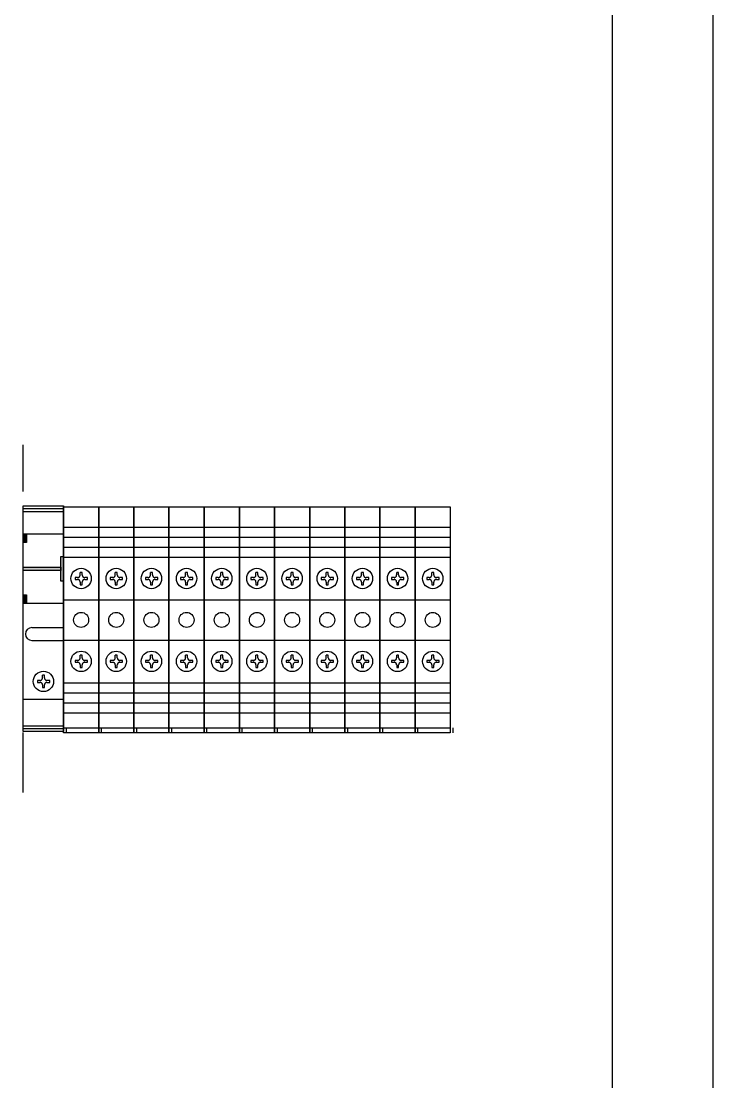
# Model space of a CAD drawing. Extents: x 304728 to 305528, y 295754 to 297954.
# Drawn here: x 305389.9 to 305527.6, y 296574 to 296785.3 of the extents above; entities that cross this region are included whole.
import ezdxf

# ---------------------------------------------------------------- set-up
doc = ezdxf.new("R2010")
doc.units = 0
doc.header["$MEASUREMENT"] = 0
doc.linetypes.add('ACAD_ISO02W100', pattern=[15, 12, -3])
doc.linetypes.add('DASHED', pattern=[0.75, 0.5, -0.25])
for name, color, linetype in [('Layer1', 7, 'Continuous'), ('布置图', 30, 'Continuous'), ('文字', 3, 'Continuous')]:
    doc.layers.add(name, color=color, linetype=linetype)

msp = doc.modelspace()

# ---------------------------------------------------------------- hatches: boundary and pattern name
for points in [[(305390.37, 296681.41), (305390.97, 296681.41), (305390.97, 296683.16), (305390.37, 296683.16)], [(305397.82, 296673.76), (305398.37, 296673.76), (305398.37, 296678.67), (305397.82, 296678.67)], [(305397.82, 296675.89), (305397.82, 296676.55), (305390.37, 296676.55), (305390.37, 296675.89)], [(305390.97, 296671.02), (305390.37, 296671.02), (305390.37, 296669.27), (305390.97, 296669.27)]]:
    msp.add_hatch(color=7).paths.add_polyline_path(points)

# ---------------------------------------------------------------- linework, layer by layer
at = {"color": 0}
for p, q in [((305390.37, 296688.18), (305398.37, 296688.18)), ((305390.37, 296687.59), (305398.37, 296687.59)), ((305392.07, 296664.48), (305398.37, 296664.48)), ((305392.07, 296661.91), (305398.37, 296661.91)), ((305390.37, 296650.25), (305398.37, 296650.25)), ((305390.37, 296644.95), (305398.37, 296644.95)), ((305390.37, 296644.36), (305398.37, 296644.36))]:
    msp.add_line(p, q, dxfattribs=at)
at = {"color": 1}
for p, q in [((305398.37, 296684.51), (305405.37, 296684.51)), ((305433.38, 296684.51), (305440.38, 296684.51)), ((305468.38, 296684.51), (305475.38, 296684.51)), ((305398.37, 296682.51), (305405.37, 296682.51)), ((305433.38, 296682.51), (305440.38, 296682.51)), ((305468.38, 296682.51), (305475.38, 296682.51)), ((305398.37, 296680.51), (305405.37, 296680.51)), ((305433.38, 296680.51), (305440.38, 296680.51)), ((305468.38, 296680.51), (305475.38, 296680.51)), ((305398.37, 296678.51), (305405.37, 296678.51)), ((305433.38, 296678.51), (305440.38, 296678.51)), ((305468.38, 296678.51), (305475.38, 296678.51)), ((305398.37, 296670.01), (305405.37, 296670.01)), ((305433.38, 296670.01), (305440.38, 296670.01)), ((305468.38, 296670.01), (305475.38, 296670.01)), ((305398.37, 296662.01), (305405.37, 296662.01)), ((305433.38, 296662.01), (305440.38, 296662.01)), ((305468.38, 296662.01), (305475.38, 296662.01)), ((305398.37, 296653.51), (305405.37, 296653.51)), ((305433.38, 296653.51), (305440.38, 296653.51)), ((305468.38, 296653.51), (305475.38, 296653.51)), ((305398.37, 296651.51), (305405.37, 296651.51)), ((305433.38, 296651.51), (305440.38, 296651.51)), ((305468.38, 296651.51), (305475.38, 296651.51)), ((305398.37, 296649.51), (305405.37, 296649.51)), ((305433.38, 296649.51), (305440.38, 296649.51)), ((305468.38, 296649.51), (305475.38, 296649.51)), ((305398.37, 296647.51), (305405.37, 296647.51)), ((305433.38, 296647.51), (305440.38, 296647.51)), ((305468.38, 296647.51), (305475.38, 296647.51)), ((305398.37, 296644.51), (305405.37, 296644.51)), ((305398.87, 296644.51), (305398.87, 296643.51)), ((305433.38, 296644.51), (305440.38, 296644.51)), ((305433.88, 296644.51), (305433.88, 296643.51)), ((305468.38, 296644.51), (305475.38, 296644.51)), ((305468.88, 296644.51), (305468.88, 296643.51))]:
    msp.add_line(p, q, dxfattribs=at)
at = {"color": 7}
for p, q in [((305405.37, 296684.51), (305412.37, 296684.51)), ((305419.37, 296684.51), (305426.37, 296684.51)), ((305440.38, 296684.51), (305447.38, 296684.51)), ((305454.38, 296684.51), (305461.38, 296684.51)), ((305405.37, 296682.51), (305412.37, 296682.51)), ((305419.37, 296682.51), (305426.37, 296682.51)), ((305440.38, 296682.51), (305447.38, 296682.51)), ((305454.38, 296682.51), (305461.38, 296682.51)), ((305405.37, 296680.51), (305412.37, 296680.51)), ((305419.37, 296680.51), (305426.37, 296680.51)), ((305440.38, 296680.51), (305447.38, 296680.51)), ((305454.38, 296680.51), (305461.38, 296680.51)), ((305405.37, 296678.51), (305412.37, 296678.51)), ((305419.37, 296678.51), (305426.37, 296678.51)), ((305440.38, 296678.51), (305447.38, 296678.51)), ((305454.38, 296678.51), (305461.38, 296678.51)), ((305405.37, 296670.01), (305412.37, 296670.01)), ((305419.37, 296670.01), (305426.37, 296670.01)), ((305440.38, 296670.01), (305447.38, 296670.01)), ((305454.38, 296670.01), (305461.38, 296670.01)), ((305405.37, 296662.01), (305412.37, 296662.01)), ((305419.37, 296662.01), (305426.37, 296662.01)), ((305440.38, 296662.01), (305447.38, 296662.01)), ((305454.38, 296662.01), (305461.38, 296662.01)), ((305405.37, 296653.51), (305412.37, 296653.51)), ((305419.37, 296653.51), (305426.37, 296653.51)), ((305440.38, 296653.51), (305447.38, 296653.51)), ((305454.38, 296653.51), (305461.38, 296653.51)), ((305405.37, 296651.51), (305412.37, 296651.51)), ((305419.37, 296651.51), (305426.37, 296651.51)), ((305440.38, 296651.51), (305447.38, 296651.51)), ((305454.38, 296651.51), (305461.38, 296651.51)), ((305405.37, 296649.51), (305412.37, 296649.51)), ((305419.37, 296649.51), (305426.37, 296649.51)), ((305440.38, 296649.51), (305447.38, 296649.51)), ((305454.38, 296649.51), (305461.38, 296649.51)), ((305405.37, 296647.51), (305412.37, 296647.51)), ((305419.37, 296647.51), (305426.37, 296647.51)), ((305440.38, 296647.51), (305447.38, 296647.51)), ((305454.38, 296647.51), (305461.38, 296647.51)), ((305405.37, 296644.51), (305412.37, 296644.51)), ((305405.87, 296644.51), (305405.87, 296643.51)), ((305419.37, 296644.51), (305426.37, 296644.51)), ((305419.87, 296644.51), (305419.87, 296643.51)), ((305440.38, 296644.51), (305447.38, 296644.51)), ((305440.88, 296644.51), (305440.88, 296643.51)), ((305454.38, 296644.51), (305461.38, 296644.51)), ((305454.88, 296644.51), (305454.88, 296643.51)), ((305475.88, 296644.51), (305475.88, 296643.51))]:
    msp.add_line(p, q, dxfattribs=at)
at = {"color": 4}
for p, q in [((305412.37, 296684.51), (305419.37, 296684.51)), ((305447.38, 296684.51), (305454.38, 296684.51)), ((305412.37, 296682.51), (305419.37, 296682.51)), ((305447.38, 296682.51), (305454.38, 296682.51)), ((305412.37, 296680.51), (305419.37, 296680.51)), ((305447.38, 296680.51), (305454.38, 296680.51)), ((305412.37, 296678.51), (305419.37, 296678.51)), ((305447.38, 296678.51), (305454.38, 296678.51)), ((305412.37, 296670.01), (305419.37, 296670.01)), ((305447.38, 296670.01), (305454.38, 296670.01)), ((305412.37, 296662.01), (305419.37, 296662.01)), ((305447.38, 296662.01), (305454.38, 296662.01)), ((305412.37, 296653.51), (305419.37, 296653.51)), ((305447.38, 296653.51), (305454.38, 296653.51)), ((305412.37, 296651.51), (305419.37, 296651.51)), ((305447.38, 296651.51), (305454.38, 296651.51)), ((305412.37, 296649.51), (305419.37, 296649.51)), ((305447.38, 296649.51), (305454.38, 296649.51)), ((305412.37, 296647.51), (305419.37, 296647.51)), ((305447.38, 296647.51), (305454.38, 296647.51)), ((305412.37, 296644.51), (305419.37, 296644.51)), ((305412.87, 296644.51), (305412.87, 296643.51)), ((305447.38, 296644.51), (305454.38, 296644.51)), ((305447.88, 296644.51), (305447.88, 296643.51))]:
    msp.add_line(p, q, dxfattribs=at)
at = {"color": 3}
for p, q in [((305426.37, 296684.51), (305433.38, 296684.51)), ((305461.38, 296684.51), (305468.38, 296684.51)), ((305426.37, 296682.51), (305433.38, 296682.51)), ((305461.38, 296682.51), (305468.38, 296682.51)), ((305426.37, 296680.51), (305433.38, 296680.51)), ((305461.38, 296680.51), (305468.38, 296680.51)), ((305426.37, 296678.51), (305433.38, 296678.51)), ((305461.38, 296678.51), (305468.38, 296678.51)), ((305426.37, 296670.01), (305433.38, 296670.01)), ((305461.38, 296670.01), (305468.38, 296670.01)), ((305426.37, 296662.01), (305433.38, 296662.01)), ((305461.38, 296662.01), (305468.38, 296662.01)), ((305426.37, 296653.51), (305433.38, 296653.51)), ((305461.38, 296653.51), (305468.38, 296653.51)), ((305426.37, 296651.51), (305433.38, 296651.51)), ((305461.38, 296651.51), (305468.38, 296651.51)), ((305426.37, 296649.51), (305433.38, 296649.51)), ((305461.38, 296649.51), (305468.38, 296649.51)), ((305426.37, 296647.51), (305433.38, 296647.51)), ((305461.38, 296647.51), (305468.38, 296647.51)), ((305426.37, 296644.51), (305433.38, 296644.51)), ((305426.87, 296644.51), (305426.87, 296643.51)), ((305461.38, 296644.51), (305468.38, 296644.51)), ((305461.88, 296644.51), (305461.88, 296643.51))]:
    msp.add_line(p, q, dxfattribs=at)
at = {"color": 2}
msp.add_lwpolyline([(305507.64, 297953.76), (305527.64, 297953.76), (305527.64, 295753.76), (305507.64, 295753.76)], close=True, dxfattribs=at)
at = {"color": 0, "elevation": 0}
for points in [[(305390.37, 296688.76), (305398.37, 296688.76), (305398.37, 296643.76), (305390.37, 296643.76)], [(305390.37, 296683.16), (305398.37, 296683.16), (305398.37, 296669.27), (305390.37, 296669.27)], [(305390.37, 296683.16), (305390.97, 296683.16), (305390.97, 296681.41), (305390.37, 296681.41)], [(305397.82, 296678.67), (305398.37, 296678.67), (305398.37, 296673.76), (305397.82, 296673.76)], [(305390.37, 296676.55), (305397.82, 296676.55), (305397.82, 296675.89), (305390.37, 296675.89)], [(305390.37, 296671.02), (305390.97, 296671.02), (305390.97, 296669.27), (305390.37, 296669.27)]]:
    msp.add_lwpolyline(points, close=True, dxfattribs=at)
at = {"color": 1, "elevation": 0}
for points in [[(305398.37, 296688.51), (305405.37, 296688.51), (305405.37, 296643.51), (305398.37, 296643.51)], [(305433.38, 296688.51), (305440.38, 296688.51), (305440.38, 296643.51), (305433.38, 296643.51)], [(305468.38, 296688.51), (305475.38, 296688.51), (305475.38, 296643.51), (305468.38, 296643.51)]]:
    msp.add_lwpolyline(points, close=True, dxfattribs=at)
at = {"color": 7, "elevation": 0}
for points in [[(305405.37, 296688.51), (305412.37, 296688.51), (305412.37, 296643.51), (305405.37, 296643.51)], [(305419.37, 296688.51), (305426.37, 296688.51), (305426.37, 296643.51), (305419.37, 296643.51)], [(305440.38, 296688.51), (305447.38, 296688.51), (305447.38, 296643.51), (305440.38, 296643.51)], [(305454.38, 296688.51), (305461.38, 296688.51), (305461.38, 296643.51), (305454.38, 296643.51)]]:
    msp.add_lwpolyline(points, close=True, dxfattribs=at)
at = {"color": 4, "elevation": 0}
for points in [[(305412.37, 296688.51), (305419.37, 296688.51), (305419.37, 296643.51), (305412.37, 296643.51)], [(305447.38, 296688.51), (305454.38, 296688.51), (305454.38, 296643.51), (305447.38, 296643.51)]]:
    msp.add_lwpolyline(points, close=True, dxfattribs=at)
at = {"color": 3, "elevation": 0}
for points in [[(305426.37, 296688.51), (305433.38, 296688.51), (305433.38, 296643.51), (305426.37, 296643.51)], [(305461.38, 296688.51), (305468.38, 296688.51), (305468.38, 296643.51), (305461.38, 296643.51)]]:
    msp.add_lwpolyline(points, close=True, dxfattribs=at)
at = {"color": 1}
for centre in [(305401.87, 296666.01), (305436.88, 296666.01), (305471.88, 296666.01)]:
    msp.add_circle(centre, 1.5, dxfattribs=at)
at = {"color": 7}
for centre in [(305408.87, 296666.01), (305422.87, 296666.01), (305443.88, 296666.01), (305457.88, 296666.01)]:
    msp.add_circle(centre, 1.5, dxfattribs=at)
at = {"color": 4}
for centre in [(305415.87, 296666.01), (305450.88, 296666.01)]:
    msp.add_circle(centre, 1.5, dxfattribs=at)
at = {"color": 3}
for centre in [(305429.88, 296666.01), (305464.88, 296666.01)]:
    msp.add_circle(centre, 1.5, dxfattribs=at)
at = {"color": 0}
msp.add_arc((305392.07, 296663.2), 1.28, 90, 270, dxfattribs=at)
at = {"layer": 'Layer1', "color": 1, "lineweight": -3, "ltscale": 50}
for centre in [(305401.87, 296674.26), (305436.88, 296674.26), (305471.88, 296674.26), (305401.87, 296657.76), (305436.88, 296657.76), (305471.88, 296657.76)]:
    msp.add_circle(centre, 2.03, dxfattribs=at)
at = {"layer": 'Layer1', "color": 7, "lineweight": -3, "ltscale": 50}
for centre in [(305408.87, 296674.26), (305422.87, 296674.26), (305443.88, 296674.26), (305457.88, 296674.26), (305408.87, 296657.76), (305422.87, 296657.76), (305443.88, 296657.76), (305457.88, 296657.76), (305394.37, 296653.76)]:
    msp.add_circle(centre, 2.03, dxfattribs=at)
at = {"layer": 'Layer1', "color": 4, "lineweight": -3, "ltscale": 50}
for centre in [(305415.87, 296674.26), (305450.88, 296674.26), (305415.87, 296657.76), (305450.88, 296657.76)]:
    msp.add_circle(centre, 2.03, dxfattribs=at)
at = {"layer": 'Layer1', "color": 3, "lineweight": -3, "ltscale": 50}
for centre in [(305429.88, 296674.26), (305464.88, 296674.26), (305429.88, 296657.76), (305464.88, 296657.76)]:
    msp.add_circle(centre, 2.03, dxfattribs=at)
at = {"layer": '布置图', "linetype": 'DASHED'}
msp.add_lwpolyline([(304727.64, 297953.76), (305527.64, 297953.76), (305527.64, 295753.76), (304727.64, 295753.76)], close=True, dxfattribs=at)
at = {"layer": '文字', "color": 0, "linetype": 'ACAD_ISO02W100'}
for p, q in [((305360.67, 296700.91), (305390.37, 296700.91)), ((305390.37, 296631.61), (305390.37, 296700.91)), ((305360.67, 296692.45), (305390.37, 296692.45)), ((305360.67, 296684.22), (305390.37, 296684.22)), ((305360.67, 296648.31), (305390.37, 296648.31)), ((305360.67, 296640.08), (305390.37, 296640.08)), ((305360.67, 296631.61), (305390.37, 296631.61)), ((305360.67, 296631.61), (305390.37, 296631.61))]:
    msp.add_line(p, q, dxfattribs=at)
at = {"layer": '文字', "color": 1, "linetype": 'ACAD_ISO02W100'}
for p, q in [((305402.08, 296675.49), (305401.68, 296675.49)), ((305401.68, 296674.97), (305401.68, 296675.49)), ((305402.08, 296674.97), (305402.08, 296675.49)), ((305437.08, 296675.49), (305436.69, 296675.49)), ((305436.69, 296674.97), (305436.69, 296675.49)), ((305437.08, 296674.97), (305437.08, 296675.49)), ((305472.09, 296675.49), (305471.7, 296675.49)), ((305471.7, 296674.97), (305471.7, 296675.49)), ((305472.09, 296674.97), (305472.09, 296675.49)), ((305401.17, 296674.46), (305400.66, 296674.46)), ((305400.66, 296674.46), (305400.66, 296674.07)), ((305400.66, 296674.07), (305401.17, 296674.07)), ((305401.68, 296673.56), (305401.68, 296673.02)), ((305402.08, 296673.02), (305402.08, 296673.56)), ((305403.14, 296674.46), (305402.59, 296674.46)), ((305402.59, 296674.07), (305403.14, 296674.07)), ((305403.14, 296674.07), (305403.14, 296674.46)), ((305436.18, 296674.46), (305435.67, 296674.46)), ((305435.67, 296674.46), (305435.67, 296674.07)), ((305435.67, 296674.07), (305436.18, 296674.07)), ((305436.69, 296673.56), (305436.69, 296673.02)), ((305437.08, 296673.02), (305437.08, 296673.56)), ((305438.14, 296674.46), (305437.59, 296674.46)), ((305437.59, 296674.07), (305438.14, 296674.07)), ((305438.14, 296674.07), (305438.14, 296674.46)), ((305471.19, 296674.46), (305470.68, 296674.46)), ((305470.68, 296674.46), (305470.68, 296674.07)), ((305470.68, 296674.07), (305471.19, 296674.07)), ((305471.7, 296673.56), (305471.7, 296673.02)), ((305472.09, 296673.02), (305472.09, 296673.56)), ((305473.15, 296674.46), (305472.6, 296674.46)), ((305472.6, 296674.07), (305473.15, 296674.07)), ((305473.15, 296674.07), (305473.15, 296674.46)), ((305401.68, 296673.02), (305402.08, 296673.02)), ((305436.69, 296673.02), (305437.08, 296673.02)), ((305471.7, 296673.02), (305472.09, 296673.02)), ((305402.08, 296658.99), (305401.68, 296658.99)), ((305401.68, 296658.47), (305401.68, 296658.99)), ((305402.08, 296658.47), (305402.08, 296658.99)), ((305437.08, 296658.99), (305436.69, 296658.99)), ((305436.69, 296658.47), (305436.69, 296658.99)), ((305437.08, 296658.47), (305437.08, 296658.99)), ((305472.09, 296658.99), (305471.7, 296658.99)), ((305471.7, 296658.47), (305471.7, 296658.99)), ((305472.09, 296658.47), (305472.09, 296658.99)), ((305401.17, 296657.96), (305400.66, 296657.96)), ((305400.66, 296657.96), (305400.66, 296657.57)), ((305400.66, 296657.57), (305401.17, 296657.57)), ((305401.68, 296657.06), (305401.68, 296656.52)), ((305401.68, 296656.52), (305402.08, 296656.52)), ((305402.08, 296656.52), (305402.08, 296657.06)), ((305403.14, 296657.96), (305402.59, 296657.96)), ((305402.59, 296657.57), (305403.14, 296657.57)), ((305403.14, 296657.57), (305403.14, 296657.96)), ((305436.18, 296657.96), (305435.67, 296657.96)), ((305435.67, 296657.96), (305435.67, 296657.57)), ((305435.67, 296657.57), (305436.18, 296657.57)), ((305436.69, 296657.06), (305436.69, 296656.52)), ((305436.69, 296656.52), (305437.08, 296656.52)), ((305437.08, 296656.52), (305437.08, 296657.06)), ((305438.14, 296657.96), (305437.59, 296657.96)), ((305437.59, 296657.57), (305438.14, 296657.57)), ((305438.14, 296657.57), (305438.14, 296657.96)), ((305471.19, 296657.96), (305470.68, 296657.96)), ((305470.68, 296657.96), (305470.68, 296657.57)), ((305470.68, 296657.57), (305471.19, 296657.57)), ((305471.7, 296657.06), (305471.7, 296656.52)), ((305471.7, 296656.52), (305472.09, 296656.52)), ((305472.09, 296656.52), (305472.09, 296657.06)), ((305473.15, 296657.96), (305472.6, 296657.96)), ((305472.6, 296657.57), (305473.15, 296657.57)), ((305473.15, 296657.57), (305473.15, 296657.96))]:
    msp.add_line(p, q, dxfattribs=at)
at = {"layer": '文字', "color": 7, "linetype": 'ACAD_ISO02W100'}
for p, q in [((305409.08, 296675.49), (305408.68, 296675.49)), ((305408.68, 296674.97), (305408.68, 296675.49)), ((305409.08, 296674.97), (305409.08, 296675.49)), ((305423.08, 296675.49), (305422.69, 296675.49)), ((305422.69, 296674.97), (305422.69, 296675.49)), ((305423.08, 296674.97), (305423.08, 296675.49)), ((305444.09, 296675.49), (305443.69, 296675.49)), ((305443.69, 296674.97), (305443.69, 296675.49)), ((305444.09, 296674.97), (305444.09, 296675.49)), ((305458.09, 296675.49), (305457.69, 296675.49)), ((305457.69, 296674.97), (305457.69, 296675.49)), ((305458.09, 296674.97), (305458.09, 296675.49)), ((305408.17, 296674.46), (305407.67, 296674.46)), ((305407.67, 296674.46), (305407.67, 296674.07)), ((305407.67, 296674.07), (305408.17, 296674.07)), ((305408.68, 296673.56), (305408.68, 296673.02)), ((305409.08, 296673.02), (305409.08, 296673.56)), ((305410.14, 296674.46), (305409.59, 296674.46)), ((305409.59, 296674.07), (305410.14, 296674.07)), ((305410.14, 296674.07), (305410.14, 296674.46)), ((305422.18, 296674.46), (305421.67, 296674.46)), ((305421.67, 296674.46), (305421.67, 296674.07)), ((305421.67, 296674.07), (305422.18, 296674.07)), ((305422.69, 296673.56), (305422.69, 296673.02)), ((305423.08, 296673.02), (305423.08, 296673.56)), ((305424.14, 296674.46), (305423.59, 296674.46)), ((305423.59, 296674.07), (305424.14, 296674.07)), ((305424.14, 296674.07), (305424.14, 296674.46)), ((305443.18, 296674.46), (305442.67, 296674.46)), ((305442.67, 296674.46), (305442.67, 296674.07)), ((305442.67, 296674.07), (305443.18, 296674.07)), ((305443.69, 296673.56), (305443.69, 296673.02)), ((305444.09, 296673.02), (305444.09, 296673.56)), ((305445.15, 296674.46), (305444.59, 296674.46)), ((305444.59, 296674.07), (305445.15, 296674.07)), ((305445.15, 296674.07), (305445.15, 296674.46)), ((305457.18, 296674.46), (305456.68, 296674.46)), ((305456.68, 296674.46), (305456.68, 296674.07)), ((305456.68, 296674.07), (305457.18, 296674.07)), ((305457.69, 296673.56), (305457.69, 296673.02)), ((305458.09, 296673.02), (305458.09, 296673.56)), ((305459.15, 296674.46), (305458.6, 296674.46)), ((305458.6, 296674.07), (305459.15, 296674.07)), ((305459.15, 296674.07), (305459.15, 296674.46)), ((305408.68, 296673.02), (305409.08, 296673.02)), ((305422.69, 296673.02), (305423.08, 296673.02)), ((305443.69, 296673.02), (305444.09, 296673.02)), ((305457.69, 296673.02), (305458.09, 296673.02)), ((305409.08, 296658.99), (305408.68, 296658.99)), ((305408.68, 296658.47), (305408.68, 296658.99)), ((305409.08, 296658.47), (305409.08, 296658.99)), ((305423.08, 296658.99), (305422.69, 296658.99)), ((305422.69, 296658.47), (305422.69, 296658.99)), ((305423.08, 296658.47), (305423.08, 296658.99)), ((305444.09, 296658.99), (305443.69, 296658.99)), ((305443.69, 296658.47), (305443.69, 296658.99)), ((305444.09, 296658.47), (305444.09, 296658.99)), ((305458.09, 296658.99), (305457.69, 296658.99)), ((305457.69, 296658.47), (305457.69, 296658.99)), ((305458.09, 296658.47), (305458.09, 296658.99)), ((305408.17, 296657.96), (305407.67, 296657.96)), ((305407.67, 296657.96), (305407.67, 296657.57)), ((305407.67, 296657.57), (305408.17, 296657.57)), ((305408.68, 296657.06), (305408.68, 296656.52)), ((305408.68, 296656.52), (305409.08, 296656.52)), ((305409.08, 296656.52), (305409.08, 296657.06)), ((305410.14, 296657.96), (305409.59, 296657.96)), ((305409.59, 296657.57), (305410.14, 296657.57)), ((305410.14, 296657.57), (305410.14, 296657.96)), ((305422.18, 296657.96), (305421.67, 296657.96)), ((305421.67, 296657.96), (305421.67, 296657.57)), ((305421.67, 296657.57), (305422.18, 296657.57)), ((305422.69, 296657.06), (305422.69, 296656.52)), ((305422.69, 296656.52), (305423.08, 296656.52)), ((305423.08, 296656.52), (305423.08, 296657.06)), ((305424.14, 296657.96), (305423.59, 296657.96)), ((305423.59, 296657.57), (305424.14, 296657.57)), ((305424.14, 296657.57), (305424.14, 296657.96)), ((305443.18, 296657.96), (305442.67, 296657.96)), ((305442.67, 296657.96), (305442.67, 296657.57)), ((305442.67, 296657.57), (305443.18, 296657.57)), ((305443.69, 296657.06), (305443.69, 296656.52)), ((305443.69, 296656.52), (305444.09, 296656.52)), ((305444.09, 296656.52), (305444.09, 296657.06)), ((305445.15, 296657.96), (305444.59, 296657.96)), ((305444.59, 296657.57), (305445.15, 296657.57)), ((305445.15, 296657.57), (305445.15, 296657.96)), ((305457.18, 296657.96), (305456.68, 296657.96)), ((305456.68, 296657.96), (305456.68, 296657.57)), ((305456.68, 296657.57), (305457.18, 296657.57)), ((305457.69, 296657.06), (305457.69, 296656.52)), ((305457.69, 296656.52), (305458.09, 296656.52)), ((305458.09, 296656.52), (305458.09, 296657.06)), ((305459.15, 296657.96), (305458.6, 296657.96)), ((305458.6, 296657.57), (305459.15, 296657.57)), ((305459.15, 296657.57), (305459.15, 296657.96)), ((305394.57, 296654.99), (305394.18, 296654.99)), ((305394.18, 296654.47), (305394.18, 296654.99)), ((305394.57, 296654.47), (305394.57, 296654.99)), ((305393.67, 296653.96), (305393.16, 296653.96)), ((305393.16, 296653.96), (305393.16, 296653.57)), ((305393.16, 296653.57), (305393.67, 296653.57)), ((305394.18, 296653.06), (305394.18, 296652.52)), ((305394.18, 296652.52), (305394.57, 296652.52)), ((305394.57, 296652.52), (305394.57, 296653.06)), ((305395.64, 296653.96), (305395.08, 296653.96)), ((305395.08, 296653.57), (305395.64, 296653.57)), ((305395.64, 296653.57), (305395.64, 296653.96))]:
    msp.add_line(p, q, dxfattribs=at)
at = {"layer": '文字', "color": 4, "linetype": 'ACAD_ISO02W100'}
for p, q in [((305416.08, 296675.49), (305415.69, 296675.49)), ((305415.69, 296674.97), (305415.69, 296675.49)), ((305416.08, 296674.97), (305416.08, 296675.49)), ((305451.09, 296675.49), (305450.69, 296675.49)), ((305450.69, 296674.97), (305450.69, 296675.49)), ((305451.09, 296674.97), (305451.09, 296675.49)), ((305415.18, 296674.46), (305414.67, 296674.46)), ((305414.67, 296674.46), (305414.67, 296674.07)), ((305414.67, 296674.07), (305415.18, 296674.07)), ((305415.69, 296673.56), (305415.69, 296673.02)), ((305416.08, 296673.02), (305416.08, 296673.56)), ((305417.14, 296674.46), (305416.59, 296674.46)), ((305416.59, 296674.07), (305417.14, 296674.07)), ((305417.14, 296674.07), (305417.14, 296674.46)), ((305450.18, 296674.46), (305449.67, 296674.46)), ((305449.67, 296674.46), (305449.67, 296674.07)), ((305449.67, 296674.07), (305450.18, 296674.07)), ((305450.69, 296673.56), (305450.69, 296673.02)), ((305451.09, 296673.02), (305451.09, 296673.56)), ((305452.15, 296674.46), (305451.6, 296674.46)), ((305451.6, 296674.07), (305452.15, 296674.07)), ((305452.15, 296674.07), (305452.15, 296674.46)), ((305415.69, 296673.02), (305416.08, 296673.02)), ((305450.69, 296673.02), (305451.09, 296673.02)), ((305416.08, 296658.99), (305415.69, 296658.99)), ((305415.69, 296658.47), (305415.69, 296658.99)), ((305416.08, 296658.47), (305416.08, 296658.99)), ((305451.09, 296658.99), (305450.69, 296658.99)), ((305450.69, 296658.47), (305450.69, 296658.99)), ((305451.09, 296658.47), (305451.09, 296658.99)), ((305415.18, 296657.96), (305414.67, 296657.96)), ((305414.67, 296657.96), (305414.67, 296657.57)), ((305414.67, 296657.57), (305415.18, 296657.57)), ((305415.69, 296657.06), (305415.69, 296656.52)), ((305415.69, 296656.52), (305416.08, 296656.52)), ((305416.08, 296656.52), (305416.08, 296657.06)), ((305417.14, 296657.96), (305416.59, 296657.96)), ((305416.59, 296657.57), (305417.14, 296657.57)), ((305417.14, 296657.57), (305417.14, 296657.96)), ((305450.18, 296657.96), (305449.67, 296657.96)), ((305449.67, 296657.96), (305449.67, 296657.57)), ((305449.67, 296657.57), (305450.18, 296657.57)), ((305450.69, 296657.06), (305450.69, 296656.52)), ((305450.69, 296656.52), (305451.09, 296656.52)), ((305451.09, 296656.52), (305451.09, 296657.06)), ((305452.15, 296657.96), (305451.6, 296657.96)), ((305451.6, 296657.57), (305452.15, 296657.57)), ((305452.15, 296657.57), (305452.15, 296657.96))]:
    msp.add_line(p, q, dxfattribs=at)
at = {"layer": '文字', "color": 3, "linetype": 'ACAD_ISO02W100'}
for p, q in [((305430.08, 296675.49), (305429.69, 296675.49)), ((305429.69, 296674.97), (305429.69, 296675.49)), ((305430.08, 296674.97), (305430.08, 296675.49)), ((305465.09, 296675.49), (305464.7, 296675.49)), ((305464.7, 296674.97), (305464.7, 296675.49)), ((305465.09, 296674.97), (305465.09, 296675.49)), ((305429.18, 296674.46), (305428.67, 296674.46)), ((305428.67, 296674.46), (305428.67, 296674.07)), ((305428.67, 296674.07), (305429.18, 296674.07)), ((305429.69, 296673.56), (305429.69, 296673.02)), ((305430.08, 296673.02), (305430.08, 296673.56)), ((305431.14, 296674.46), (305430.59, 296674.46)), ((305430.59, 296674.07), (305431.14, 296674.07)), ((305431.14, 296674.07), (305431.14, 296674.46)), ((305464.19, 296674.46), (305463.68, 296674.46)), ((305463.68, 296674.46), (305463.68, 296674.07)), ((305463.68, 296674.07), (305464.19, 296674.07)), ((305464.7, 296673.56), (305464.7, 296673.02)), ((305465.09, 296673.02), (305465.09, 296673.56)), ((305466.15, 296674.46), (305465.6, 296674.46)), ((305465.6, 296674.07), (305466.15, 296674.07)), ((305466.15, 296674.07), (305466.15, 296674.46)), ((305429.69, 296673.02), (305430.08, 296673.02)), ((305464.7, 296673.02), (305465.09, 296673.02)), ((305430.08, 296658.99), (305429.69, 296658.99)), ((305429.69, 296658.47), (305429.69, 296658.99)), ((305430.08, 296658.47), (305430.08, 296658.99)), ((305465.09, 296658.99), (305464.7, 296658.99)), ((305464.7, 296658.47), (305464.7, 296658.99)), ((305465.09, 296658.47), (305465.09, 296658.99)), ((305429.18, 296657.96), (305428.67, 296657.96)), ((305428.67, 296657.96), (305428.67, 296657.57)), ((305428.67, 296657.57), (305429.18, 296657.57)), ((305429.69, 296657.06), (305429.69, 296656.52)), ((305429.69, 296656.52), (305430.08, 296656.52)), ((305430.08, 296656.52), (305430.08, 296657.06)), ((305431.14, 296657.96), (305430.59, 296657.96)), ((305430.59, 296657.57), (305431.14, 296657.57)), ((305431.14, 296657.57), (305431.14, 296657.96)), ((305464.19, 296657.96), (305463.68, 296657.96)), ((305463.68, 296657.96), (305463.68, 296657.57)), ((305463.68, 296657.57), (305464.19, 296657.57)), ((305464.7, 296657.06), (305464.7, 296656.52)), ((305464.7, 296656.52), (305465.09, 296656.52)), ((305465.09, 296656.52), (305465.09, 296657.06)), ((305466.15, 296657.96), (305465.6, 296657.96)), ((305465.6, 296657.57), (305466.15, 296657.57)), ((305466.15, 296657.57), (305466.15, 296657.96))]:
    msp.add_line(p, q, dxfattribs=at)
at = {"layer": '文字', "color": 1, "linetype": 'ACAD_ISO02W100'}
for centre, start, end in [((305401.17, 296674.97), 270, 0), ((305401.17, 296673.56), 0, 90), ((305402.59, 296674.97), 180, 270), ((305402.59, 296673.56), 90, 180), ((305436.18, 296674.97), 270, 0), ((305436.18, 296673.56), 0, 90), ((305437.59, 296674.97), 180, 270), ((305437.59, 296673.56), 90, 180), ((305471.19, 296674.97), 270, 0), ((305471.19, 296673.56), 0, 90), ((305472.6, 296674.97), 180, 270), ((305472.6, 296673.56), 90, 180), ((305401.17, 296658.47), 270, 0), ((305402.59, 296658.47), 180, 270), ((305436.18, 296658.47), 270, 0), ((305437.59, 296658.47), 180, 270), ((305471.19, 296658.47), 270, 0), ((305472.6, 296658.47), 180, 270), ((305401.17, 296657.06), 0, 90), ((305402.59, 296657.06), 90, 180), ((305436.18, 296657.06), 0, 90), ((305437.59, 296657.06), 90, 180), ((305471.19, 296657.06), 0, 90), ((305472.6, 296657.06), 90, 180)]:
    msp.add_arc(centre, 0.509, start, end, dxfattribs=at)
at = {"layer": '文字', "color": 7, "linetype": 'ACAD_ISO02W100'}
for centre, start, end in [((305408.17, 296674.97), 270, 0), ((305408.17, 296673.56), 0, 90), ((305409.59, 296674.97), 180, 270), ((305409.59, 296673.56), 90, 180), ((305422.18, 296674.97), 270, 0), ((305422.18, 296673.56), 0, 90), ((305423.59, 296674.97), 180, 270), ((305423.59, 296673.56), 90, 180), ((305443.18, 296674.97), 270, 0), ((305443.18, 296673.56), 0, 90), ((305444.59, 296674.97), 180, 270), ((305444.59, 296673.56), 90, 180), ((305457.18, 296674.97), 270, 0), ((305457.18, 296673.56), 0, 90), ((305458.6, 296674.97), 180, 270), ((305458.6, 296673.56), 90, 180), ((305408.17, 296658.47), 270, 0), ((305409.59, 296658.47), 180, 270), ((305422.18, 296658.47), 270, 0), ((305423.59, 296658.47), 180, 270), ((305443.18, 296658.47), 270, 0), ((305444.59, 296658.47), 180, 270), ((305457.18, 296658.47), 270, 0), ((305458.6, 296658.47), 180, 270), ((305408.17, 296657.06), 0, 90), ((305409.59, 296657.06), 90, 180), ((305422.18, 296657.06), 0, 90), ((305423.59, 296657.06), 90, 180), ((305443.18, 296657.06), 0, 90), ((305444.59, 296657.06), 90, 180), ((305457.18, 296657.06), 0, 90), ((305458.6, 296657.06), 90, 180), ((305393.67, 296654.47), 270, 0), ((305395.08, 296654.47), 180, 270), ((305393.67, 296653.06), 0, 90), ((305395.08, 296653.06), 90, 180)]:
    msp.add_arc(centre, 0.509, start, end, dxfattribs=at)
at = {"layer": '文字', "color": 4, "linetype": 'ACAD_ISO02W100'}
for centre, start, end in [((305415.18, 296674.97), 270, 0), ((305415.18, 296673.56), 0, 90), ((305416.59, 296674.97), 180, 270), ((305416.59, 296673.56), 90, 180), ((305450.18, 296674.97), 270, 0), ((305450.18, 296673.56), 0, 90), ((305451.6, 296674.97), 180, 270), ((305451.6, 296673.56), 90, 180), ((305415.18, 296658.47), 270, 0), ((305416.59, 296658.47), 180, 270), ((305450.18, 296658.47), 270, 0), ((305451.6, 296658.47), 180, 270), ((305415.18, 296657.06), 0, 90), ((305416.59, 296657.06), 90, 180), ((305450.18, 296657.06), 0, 90), ((305451.6, 296657.06), 90, 180)]:
    msp.add_arc(centre, 0.509, start, end, dxfattribs=at)
at = {"layer": '文字', "color": 3, "linetype": 'ACAD_ISO02W100'}
for centre, start, end in [((305429.18, 296674.97), 270, 0), ((305429.18, 296673.56), 0, 90), ((305430.59, 296674.97), 180, 270), ((305430.59, 296673.56), 90, 180), ((305464.19, 296674.97), 270, 0), ((305464.19, 296673.56), 0, 90), ((305465.6, 296674.97), 180, 270), ((305465.6, 296673.56), 90, 180), ((305429.18, 296658.47), 270, 0), ((305430.59, 296658.47), 180, 270), ((305464.19, 296658.47), 270, 0), ((305465.6, 296658.47), 180, 270), ((305429.18, 296657.06), 0, 90), ((305430.59, 296657.06), 90, 180), ((305464.19, 296657.06), 0, 90), ((305465.6, 296657.06), 90, 180)]:
    msp.add_arc(centre, 0.509, start, end, dxfattribs=at)

doc.saveas('drawing.dxf')
